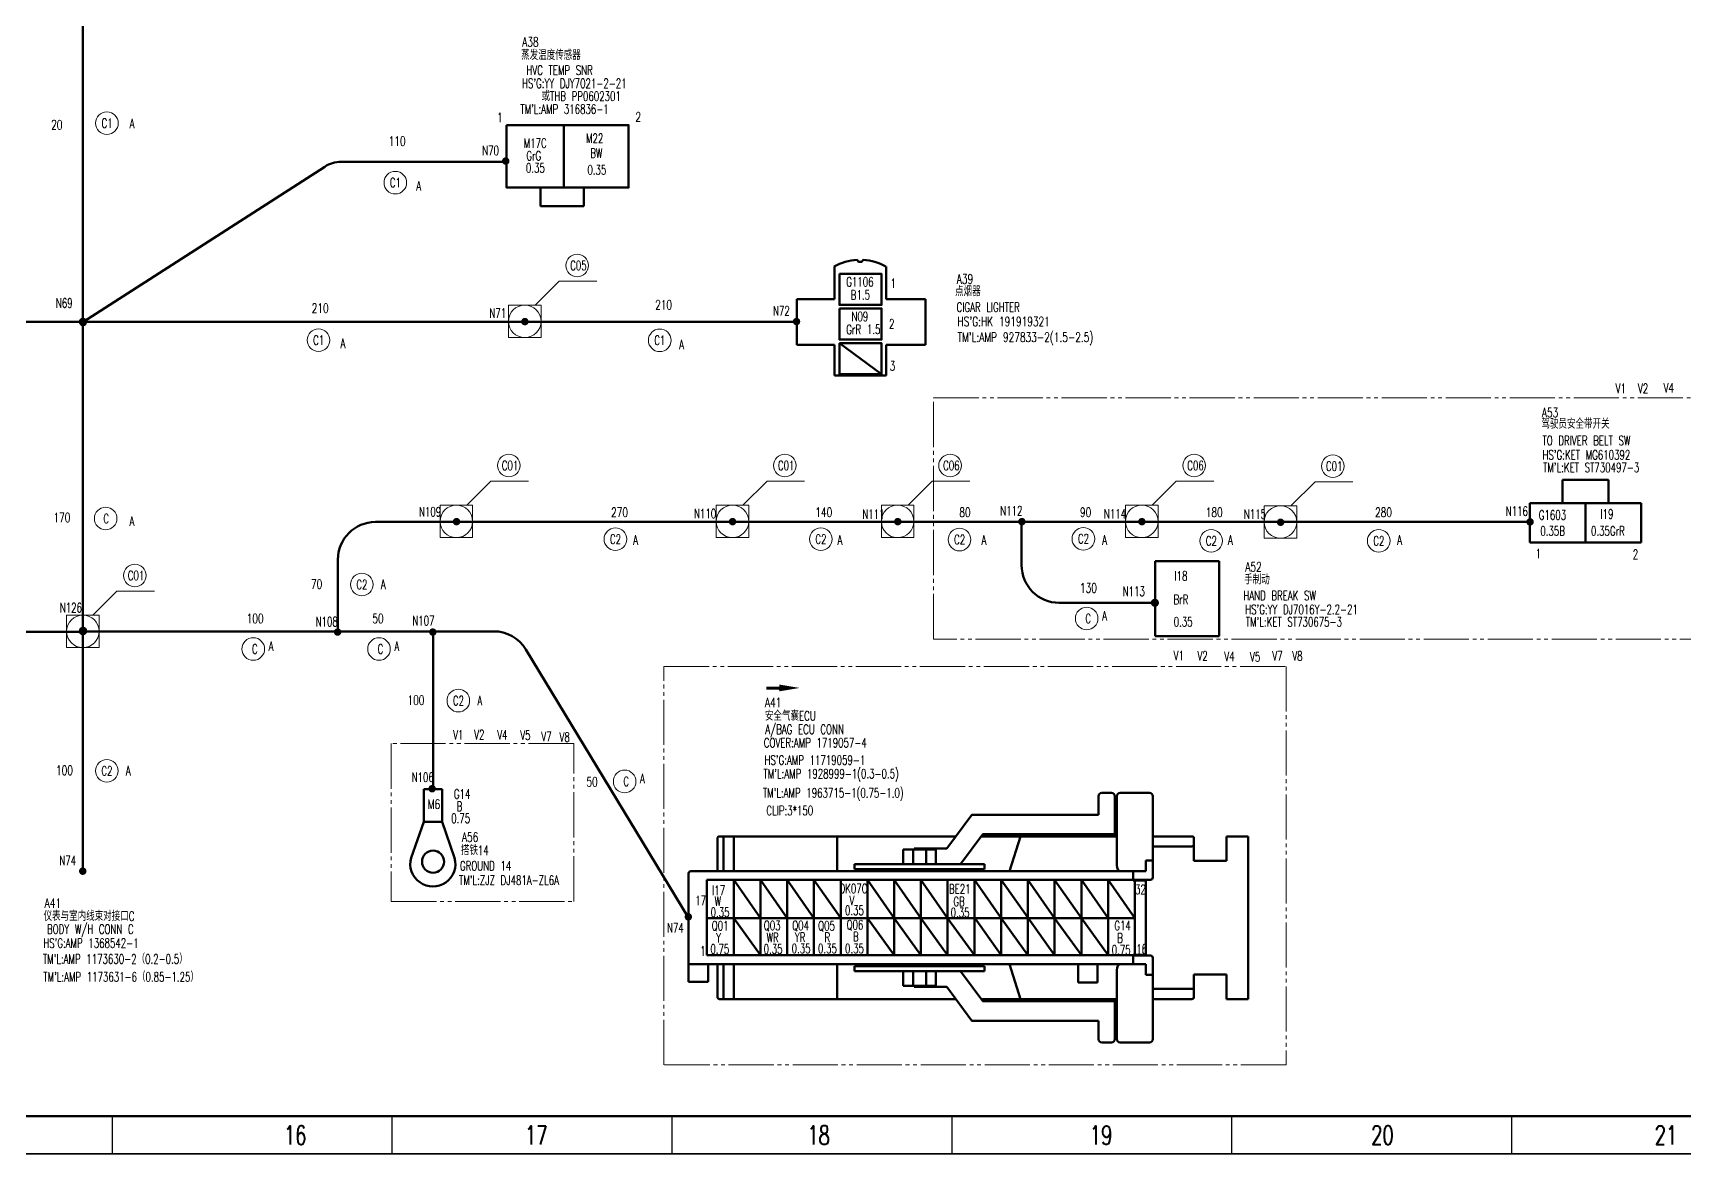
# Model space of a CAD drawing. Header units: millimetres. Extents: x 2201 to 4580, y 154 to 995.
# Drawn here: x 3294.8 to 3733.2, y 153.9 to 451.6 of the extents above; entities that cross this region are included whole.
import ezdxf
from ezdxf.enums import TextEntityAlignment as Align

# ---------------------------------------------------------------- set-up
doc = ezdxf.new("R2010")
doc.units = ezdxf.units.MM
doc.linetypes.add('PHANTOM', pattern=[17, 12, -1, 1, -1, 1, -1])
for name, color, linetype, lineweight in [('0Filament', 7, 'Continuous', 20), ('4CONTOUR', 4, 'Continuous', 50), ('5PHANTOM', 6, 'PHANTOM', 20)]:
    doc.layers.add(name, color=color, linetype=linetype, lineweight=lineweight)
doc.layers.add('2FRAM', color=2, linetype='Continuous')
doc.styles.add('HZ', font='TXT', dxfattribs={"width": 0.7, "height": 4, "bigfont": 'HZTXT'})

msp = doc.modelspace()

# ---------------------------------------------------------------- hatches: boundary and pattern name
at = {"layer": '0Filament'}
h = msp.add_hatch(color=256, dxfattribs=at)
edge = h.paths.add_edge_path()
edge.add_arc((3420.31, 417.56), 1, 0, 360)
h = msp.add_hatch(color=256, dxfattribs=at)
edge = h.paths.add_edge_path()
edge.add_arc((3308.07, 374.86), 1, 0, 360)
h = msp.add_hatch(color=256, dxfattribs=at)
edge = h.paths.add_edge_path()
edge.add_arc((3425.4, 374.93), 1, 0, 360)
h = msp.add_hatch(color=256, dxfattribs=at)
edge = h.paths.add_edge_path()
edge.add_arc((3497.53, 374.95), 1, 0, 360)
h = msp.add_hatch(color=256, dxfattribs=at)
edge = h.paths.add_edge_path()
edge.add_arc((3407.25, 321.8), 1, 0, 360)
h = msp.add_hatch(color=256, dxfattribs=at)
edge = h.paths.add_edge_path()
edge.add_arc((3480.55, 321.8), 1, 0, 360)
h = msp.add_hatch(color=256, dxfattribs=at)
edge = h.paths.add_edge_path()
edge.add_arc((3524.41, 321.8), 1, 0, 360)
h = msp.add_hatch(color=256, dxfattribs=at)
edge = h.paths.add_edge_path()
edge.add_arc((3557.38, 321.8), 1, 0, 360)
h = msp.add_hatch(color=256, dxfattribs=at)
edge = h.paths.add_edge_path()
edge.add_arc((3589.24, 321.8), 1, 0, 360)
h = msp.add_hatch(color=256, dxfattribs=at)
edge = h.paths.add_edge_path()
edge.add_arc((3626.07, 321.64), 1, 0, 360)
h = msp.add_hatch(color=256, dxfattribs=at)
edge = h.paths.add_edge_path()
edge.add_arc((3692.31, 321.73), 1, 0, 360)
h = msp.add_hatch(color=256, dxfattribs=at)
edge = h.paths.add_edge_path()
edge.add_arc((3592.69, 300.26), 1.09, 90, 450)
h = msp.add_hatch(color=256, dxfattribs=at)
edge = h.paths.add_edge_path()
edge.add_arc((3308.03, 292.77), 1, 0, 360)
h = msp.add_hatch(color=256, dxfattribs=at)
edge = h.paths.add_edge_path()
edge.add_arc((3375.68, 292.48), 1, 0, 360)
h = msp.add_hatch(color=256, dxfattribs=at)
edge = h.paths.add_edge_path()
edge.add_arc((3400.95, 292.48), 1, 0, 360)
msp.add_hatch(color=256, dxfattribs=at).paths.add_polyline_path([(3492.95, 277.98), (3489.55, 277.98), (3489.55, 277.21), (3492.95, 277.21)])
h = msp.add_hatch(color=256, dxfattribs=at)
edge = h.paths.add_edge_path()
edge.add_arc((3400.77, 250.88), 1, 0, 360)
h = msp.add_hatch(color=256, dxfattribs=at)
edge = h.paths.add_edge_path()
edge.add_arc((3308, 228.97), 1, 0, 360)
h = msp.add_hatch(color=256, dxfattribs=at)
edge = h.paths.add_edge_path()
edge.add_arc((3468.8, 216.85), 1, 0, 360)

# ---------------------------------------------------------------- linework, layer by layer
for p, q in [((3315.79, 163.87), (3315.79, 153.87)), ((3390.11, 163.87), (3390.11, 153.87)), ((3464.42, 163.87), (3464.42, 153.87)), ((3538.73, 163.87), (3538.73, 153.87)), ((3613.04, 163.87), (3613.04, 153.87)), ((3687.36, 163.87), (3687.36, 153.87)), ((3390.11, 153.87), (2201.11, 153.87)), ((2201.11, 153.87), (4579.11, 153.87)), ((4579.11, 153.87), (3390.11, 153.87))]:
    msp.add_line(p, q)
for p, q in [((3428.15, 379.32), (3434.54, 385.7)), ((3434.54, 385.7), (3444.54, 385.7)), ((3421.04, 370.68), (3421.04, 379.32)), ((3421.04, 379.32), (3429.68, 379.32)), ((3429.68, 379.32), (3429.68, 370.68)), ((3429.68, 370.68), (3421.04, 370.68)), ((3410, 326.19), (3416.39, 332.58)), ((3416.39, 332.58), (3426.39, 332.58)), ((3483.31, 326.19), (3489.69, 332.58)), ((3489.69, 332.58), (3499.69, 332.58)), ((3527.17, 326.19), (3533.55, 332.58)), ((3533.55, 332.58), (3543.55, 332.58)), ((3592, 326.19), (3598.38, 332.58)), ((3598.38, 332.58), (3608.38, 332.58)), ((3628.83, 326.03), (3635.21, 332.41)), ((3635.21, 332.41), (3645.21, 332.41)), ((3402.89, 317.55), (3402.89, 326.19)), ((3402.89, 326.19), (3411.53, 326.19)), ((3411.53, 326.19), (3411.53, 317.55)), ((3476.19, 317.55), (3476.19, 326.19)), ((3476.19, 326.19), (3484.83, 326.19)), ((3484.83, 326.19), (3484.83, 317.55)), ((3520.05, 317.55), (3520.05, 326.19)), ((3520.05, 326.19), (3528.69, 326.19)), ((3528.69, 326.19), (3528.69, 317.55)), ((3584.88, 317.55), (3584.88, 326.19)), ((3584.88, 326.19), (3593.52, 326.19)), ((3593.52, 326.19), (3593.52, 317.55)), ((3621.71, 317.39), (3621.71, 326.03)), ((3621.71, 326.03), (3630.35, 326.03)), ((3630.35, 326.03), (3630.35, 317.39)), ((3411.53, 317.55), (3402.89, 317.55)), ((3484.83, 317.55), (3476.19, 317.55)), ((3528.69, 317.55), (3520.05, 317.55)), ((3593.52, 317.55), (3584.88, 317.55)), ((3630.35, 317.39), (3621.71, 317.39)), ((3310.68, 296.99), (3317.07, 303.37)), ((3317.07, 303.37), (3327.07, 303.37)), ((3303.7, 288.35), (3303.7, 296.99)), ((3303.7, 296.99), (3312.34, 296.99)), ((3312.34, 296.99), (3312.34, 288.35)), ((3312.34, 288.35), (3303.7, 288.35)), ((3492.95, 277.89), (3492.95, 277.89)), ((3492.95, 277.89), (3492.95, 277.15)), ((3492.95, 277.15), (3492.95, 277.89)), ((3492.95, 277.15), (3492.95, 277.15))]:
    msp.add_line(p, q, dxfattribs=at)
for centre, radius in [((3314.42, 427.62), 3), ((3390.99, 411.83), 3), ((3439.28, 389.82), 3), ((3425.36, 375), 4.32), ((3308.07, 374.86), 1), ((3308.07, 374.86), 1), ((3370.61, 369.98), 3), ((3461.2, 369.96), 3), ((3421.13, 336.7), 3), ((3494.44, 336.7), 3), ((3538.3, 336.7), 3), ((3603.13, 336.7), 3), ((3639.96, 336.53), 3), ((3314.08, 322.62), 3), ((3407.21, 321.87), 4.32), ((3480.51, 321.87), 4.32), ((3524.37, 321.87), 4.32), ((3589.2, 321.87), 4.32), ((3626.03, 321.71), 4.32), ((3449.43, 317.14), 3), ((3503.97, 317.14), 3), ((3540.81, 317.03), 3), ((3573.7, 317.26), 3), ((3607.65, 316.69), 3), ((3652.12, 316.69), 3), ((3321.81, 307.49), 3), ((3382.08, 305.11), 3), ((3574.57, 296.07), 3), ((3308.02, 292.67), 4.32), ((3308.03, 292.77), 1), ((3308.03, 292.77), 1), ((3353.28, 287.98), 3), ((3386.66, 287.98), 3), ((3407.73, 274.27), 3), ((3314.38, 255.63), 3), ((3451.89, 252.82), 3)]:
    msp.add_circle(centre, radius, dxfattribs=at)
msp.add_solid([(3492.95, 278.54), (3498.35, 277.64), (3492.95, 276.74)], dxfattribs=at)
at = {"layer": '2FRAM', "color": 2, "linetype": 'ByBlock', "lineweight": 50}
msp.add_line((4569.11, 163.87), (2226.11, 163.87), dxfattribs=at)
at = {"layer": '4CONTOUR'}
for p, q in [((3308.02, 720.65), (3308.02, 228.82)), ((3435.74, 426.98), (3435.74, 410.48)), ((3376.57, 417.34), (3420.54, 417.34)), ((3372.25, 416.07), (3308.02, 374.8)), ((3429.52, 410.52), (3429.52, 405.62)), ((3441.03, 405.62), (3441.03, 410.52)), ((3429.52, 405.62), (3441.03, 405.62)), ((3513.59, 391.34), (3513.97, 390.79)), ((3513.97, 390.79), (3514.86, 390.79)), ((3514.86, 390.79), (3515.25, 391.34)), ((3507.6, 380.93), (3507.6, 389.53)), ((3521.3, 389.53), (3521.3, 380.93)), ((3497.6, 368.74), (3497.6, 380.93)), ((3497.6, 380.93), (3507.6, 380.93)), ((3521.3, 380.93), (3531.74, 380.93)), ((3531.74, 380.93), (3531.74, 368.74)), ((3308.07, 374.83), (3241.03, 374.83)), ((3307.98, 374.83), (3497.6, 374.83)), ((3507.6, 368.74), (3497.6, 368.74)), ((3507.6, 360.61), (3507.6, 368.74)), ((3508.93, 369.18), (3520.1, 360.93)), ((3521.3, 368.74), (3521.3, 360.61)), ((3531.74, 368.74), (3521.3, 368.74)), ((3521.3, 360.61), (3507.6, 360.61)), ((3700.93, 332.91), (3713.16, 332.91)), ((3700.93, 326.71), (3700.93, 332.91)), ((3713.16, 332.91), (3713.16, 326.71)), ((3692.27, 326.71), (3721.82, 326.71)), ((3692.27, 316.3), (3692.27, 326.71)), ((3712.27, 326.71), (3700.04, 326.71)), ((3700.93, 326.71), (3713.16, 326.71)), ((3707.05, 326.71), (3707.05, 316.3)), ((3721.82, 326.71), (3721.82, 316.3)), ((3385.73, 321.71), (3692.39, 321.71)), ((3557.29, 321.71), (3557.29, 310.26)), ((3721.82, 316.3), (3692.27, 316.3)), ((3375.73, 292.67), (3375.73, 311.71)), ((3592.78, 311.34), (3609.77, 311.34)), ((3592.78, 291.4), (3592.78, 311.34)), ((3609.77, 311.34), (3609.77, 291.4)), ((3567.29, 300.26), (3592.77, 300.26)), ((3308.2, 292.54), (3274.63, 292.54)), ((3308.02, 292.67), (3417.1, 292.67)), ((3401, 292.67), (3401, 250.39)), ((3609.77, 291.4), (3592.78, 291.4)), ((3425.65, 287.86), (3468.86, 216.62)), ((3403.4, 250.75), (3398.59, 250.75)), ((3398.59, 250.75), (3398.59, 242.12)), ((3398.59, 250.75), (3403.4, 250.75)), ((3403.4, 250.75), (3403.4, 242.12)), ((3577.72, 243.98), (3577.72, 248.88)), ((3578.58, 249.74), (3581.18, 249.74)), ((3582.04, 248.88), (3582.04, 243.98)), ((3582.62, 244.63), (3582.62, 248.88)), ((3583.48, 249.74), (3591.26, 249.74)), ((3592.12, 245.17), (3592.12, 248.88)), ((3395.19, 232.55), (3398.59, 242.12)), ((3403.4, 242.12), (3398.59, 242.12)), ((3403.4, 242.12), (3406.74, 232.52)), ((3537.4, 235), (3544.08, 243.98)), ((3544.08, 243.98), (3577.72, 243.98)), ((3582.04, 238.8), (3582.04, 243.98)), ((3582.62, 243.98), (3582.62, 244.63)), ((3582.62, 243.98), (3582.62, 230.59)), ((3592.12, 243.98), (3592.12, 245.17)), ((3592.12, 243.98), (3592.12, 231.83)), ((3476.52, 228.95), (3476.52, 237.65)), ((3477.09, 238.22), (3478.1, 238.22)), ((3478.1, 238.22), (3480.9, 238.22)), ((3478.1, 228.95), (3478.1, 238.22)), ((3480.9, 238.22), (3508.3, 238.22)), ((3480.9, 238.22), (3480.9, 228.95)), ((3508.3, 238.22), (3537.4, 238.22)), ((3508.3, 238.22), (3508.3, 228.95)), ((3537.4, 238.22), (3539.8, 238.22)), ((3547.04, 238.8), (3541.11, 230.82)), ((3557.03, 238.22), (3546.62, 238.22)), ((3581.18, 238.8), (3547.04, 238.8)), ((3554.1, 228.95), (3557.03, 238.22)), ((3582.62, 238.22), (3557.03, 238.22)), ((3581.18, 238.8), (3582.04, 238.8)), ((3582.04, 238.8), (3582.04, 238.22)), ((3592.12, 238.22), (3602.49, 238.22)), ((3603.06, 237.65), (3603.06, 236.06)), ((3611.7, 238.22), (3617.46, 238.22)), ((3611.7, 231.74), (3611.7, 238.22)), ((3617.46, 235.49), (3617.46, 238.22)), ((3528.47, 234.71), (3525.88, 234.71)), ((3525.88, 230.82), (3525.88, 234.71)), ((3528.47, 230.82), (3528.47, 234.71)), ((3528.47, 234.71), (3531.93, 234.71)), ((3528.76, 235), (3537.4, 235)), ((3528.76, 235), (3528.76, 234.71)), ((3534.52, 234.71), (3531.93, 234.71)), ((3531.93, 230.82), (3531.93, 234.71)), ((3534.52, 230.82), (3534.52, 234.71)), ((3592.12, 235.49), (3601.87, 235.49)), ((3601.87, 235.49), (3602.48, 235.57)), ((3602.48, 235.57), (3602.83, 235.72)), ((3602.83, 235.72), (3603.01, 235.89)), ((3603.01, 235.89), (3603.06, 236.06)), ((3603.06, 235.49), (3603.06, 236.06)), ((3603.06, 235.49), (3603.06, 231.74)), ((3617.46, 235.49), (3617.46, 216.62)), ((3468.86, 228.37), (3468.86, 216.62)), ((3469.43, 228.95), (3474.04, 228.95)), ((3474.04, 228.95), (3572.31, 228.95)), ((3512.92, 230.82), (3530.2, 230.82)), ((3512.92, 229.52), (3512.92, 230.82)), ((3512.92, 229.52), (3530.2, 229.52)), ((3528.47, 230.82), (3525.88, 230.82)), ((3528.47, 230.82), (3531.93, 230.82)), ((3530.2, 230.82), (3547.48, 230.82)), ((3530.2, 229.52), (3547.48, 229.52)), ((3534.52, 230.82), (3531.93, 230.82)), ((3537.83, 229.52), (3537.4, 228.95)), ((3547.48, 229.52), (3547.48, 230.82)), ((3577.49, 228.95), (3572.31, 228.95)), ((3577.49, 228.95), (3586.94, 228.95)), ((3582.62, 230.59), (3582.69, 229.91)), ((3582.69, 229.91), (3582.87, 229.43)), ((3582.87, 229.43), (3583.07, 229.15)), ((3583.07, 229.15), (3583.29, 228.99)), ((3583.29, 228.99), (3583.48, 228.95)), ((3590.25, 228.95), (3586.94, 228.95)), ((3586.94, 226.53), (3586.94, 228.95)), ((3592.12, 231.83), (3590.25, 231.83)), ((3590.25, 231.83), (3590.25, 228.95)), ((3592.12, 231.83), (3592.12, 227.28)), ((3603.06, 231.74), (3611.7, 231.74)), ((3473.75, 226.72), (3473.75, 206.7)), ((3587.37, 226.72), (3473.75, 226.72)), ((3480.85, 226.72), (3480.85, 206.7)), ((3480.85, 226.72), (3487.95, 216.53)), ((3487.95, 226.72), (3487.95, 206.7)), ((3487.95, 226.72), (3495.05, 216.53)), ((3495.05, 206.7), (3495.05, 226.72)), ((3495.05, 226.72), (3502.16, 216.53)), ((3502.16, 226.72), (3502.16, 206.7)), ((3502.16, 226.72), (3509.26, 216.53)), ((3509.26, 206.7), (3509.26, 226.72)), ((3516.36, 226.72), (3516.36, 206.7)), ((3516.36, 226.72), (3523.46, 216.53)), ((3523.46, 206.7), (3523.46, 226.72)), ((3523.46, 226.72), (3530.56, 216.53)), ((3530.56, 226.72), (3530.56, 206.7)), ((3530.56, 226.72), (3537.66, 216.53)), ((3537.66, 206.7), (3537.66, 226.72)), ((3544.76, 226.72), (3544.76, 206.7)), ((3544.76, 226.72), (3551.86, 216.53)), ((3551.86, 206.7), (3551.86, 226.72)), ((3551.86, 226.72), (3558.96, 216.71)), ((3558.96, 226.72), (3558.96, 206.7)), ((3558.96, 226.72), (3566.06, 216.53)), ((3566.06, 206.7), (3566.06, 226.72)), ((3566.06, 226.72), (3573.17, 216.53)), ((3573.17, 226.72), (3573.17, 206.7)), ((3573.17, 226.72), (3580.27, 216.53)), ((3580.27, 206.7), (3580.27, 226.72)), ((3580.27, 226.72), (3587.37, 216.53)), ((3591.54, 226.7), (3586.94, 226.7)), ((3586.94, 226.53), (3590.25, 226.53)), ((3587.37, 226.72), (3587.37, 206.7)), ((3590.25, 216.62), (3590.25, 226.53)), ((3468.86, 204.3), (3468.86, 216.62)), ((3473.75, 216.53), (3587.37, 216.53)), ((3480.85, 216.53), (3487.95, 206.7)), ((3516.36, 216.53), (3523.46, 206.7)), ((3523.46, 216.53), (3530.56, 206.7)), ((3530.56, 216.53), (3537.66, 206.7)), ((3537.66, 216.53), (3544.76, 206.7)), ((3544.76, 216.71), (3551.86, 206.7)), ((3551.86, 216.53), (3558.96, 206.7)), ((3558.96, 216.71), (3566.06, 206.7)), ((3566.06, 216.53), (3573.17, 206.7)), ((3573.17, 216.53), (3580.27, 206.7)), ((3590.25, 206.72), (3590.25, 216.62)), ((3617.46, 197.76), (3617.46, 216.62)), ((3587.37, 206.7), (3473.75, 206.7)), ((3586.94, 206.72), (3586.94, 204.3)), ((3586.94, 206.72), (3590.25, 206.72)), ((3591.54, 206.54), (3586.94, 206.54)), ((3468.86, 199.57), (3468.86, 204.3)), ((3474.04, 204.3), (3468.86, 204.3)), ((3474.04, 204.3), (3572.31, 204.3)), ((3474.04, 199.57), (3474.04, 204.3)), ((3476.52, 204.3), (3476.52, 195.6)), ((3478.1, 204.3), (3478.1, 195.02)), ((3480.9, 195.02), (3480.9, 204.3)), ((3508.3, 195.02), (3508.3, 204.3)), ((3512.92, 203.72), (3530.2, 203.72)), ((3512.92, 203.72), (3512.92, 202.42)), ((3512.92, 202.42), (3530.2, 202.42)), ((3525.88, 204.3), (3525.88, 203.72)), ((3525.88, 202.42), (3525.88, 198.54)), ((3528.47, 203.72), (3528.47, 204.3)), ((3528.47, 198.54), (3528.47, 202.42)), ((3530.2, 203.72), (3547.48, 203.72)), ((3530.2, 202.42), (3547.48, 202.42)), ((3531.93, 204.3), (3531.93, 203.72)), ((3531.93, 202.42), (3531.93, 198.54)), ((3534.52, 204.3), (3534.52, 203.72)), ((3534.52, 202.42), (3534.52, 198.54)), ((3537.83, 203.72), (3537.4, 204.3)), ((3547.04, 194.45), (3541.11, 202.42)), ((3547.48, 203.72), (3547.48, 202.42)), ((3554.1, 204.3), (3557.03, 195.02)), ((3572.31, 204.3), (3577.49, 204.3)), ((3572.31, 204.1), (3572.31, 199.38)), ((3577.49, 204.3), (3586.94, 204.3)), ((3577.49, 204.1), (3577.49, 199.38)), ((3582.62, 202.66), (3582.69, 203.33)), ((3582.62, 202.66), (3582.62, 189.26)), ((3582.69, 203.33), (3582.87, 203.81)), ((3582.87, 203.81), (3583.07, 204.1)), ((3583.07, 204.1), (3583.29, 204.26)), ((3583.29, 204.26), (3583.48, 204.3)), ((3590.25, 204.3), (3586.94, 204.3)), ((3590.25, 201.42), (3590.25, 204.3)), ((3592.12, 201.42), (3592.12, 205.97)), ((3474.04, 199.57), (3468.86, 199.57)), ((3525.88, 198.54), (3528.47, 198.54)), ((3528.47, 198.54), (3531.93, 198.54)), ((3528.76, 198.54), (3528.76, 198.25)), ((3528.76, 198.25), (3537.4, 198.25)), ((3531.93, 198.54), (3534.52, 198.54)), ((3537.4, 198.25), (3544.08, 189.26)), ((3577.49, 199.38), (3572.31, 199.38)), ((3592.12, 201.42), (3590.25, 201.42)), ((3592.12, 201.42), (3592.12, 189.26)), ((3603.06, 197.76), (3592.12, 197.76)), ((3603.06, 201.5), (3603.06, 197.76)), ((3603.06, 201.5), (3611.7, 201.5)), ((3603.06, 197.76), (3603.06, 195.6)), ((3611.7, 195.02), (3611.7, 201.5)), ((3617.46, 195.02), (3617.46, 197.76)), ((3477.09, 195.02), (3478.1, 195.02)), ((3478.1, 195.02), (3480.9, 195.02)), ((3480.9, 195.02), (3508.3, 195.02)), ((3508.3, 195.02), (3537.4, 195.02)), ((3537.4, 195.02), (3539.8, 195.02)), ((3557.03, 195.02), (3546.62, 195.02)), ((3581.18, 194.45), (3547.04, 194.45)), ((3582.62, 195.02), (3557.03, 195.02)), ((3581.18, 194.45), (3582.04, 194.45)), ((3582.04, 194.45), (3582.04, 195.02)), ((3582.04, 189.26), (3582.04, 194.45)), ((3592.12, 195.02), (3602.49, 195.02)), ((3611.7, 195.02), (3617.46, 195.02)), ((3544.08, 189.26), (3577.72, 189.26)), ((3577.72, 184.37), (3577.72, 189.26)), ((3582.04, 189.26), (3582.04, 184.37)), ((3582.62, 184.37), (3582.62, 189.26)), ((3592.12, 184.37), (3592.12, 189.26)), ((3578.58, 183.5), (3581.18, 183.5)), ((3583.48, 183.5), (3591.26, 183.5))]:
    msp.add_line(p, q, dxfattribs=at)
for points in [[(3420.54, 427.11), (3452.93, 427.11), (3452.93, 410.52), (3420.54, 410.52)], [(3508.93, 387.61), (3520.1, 387.61), (3520.1, 379.36), (3508.93, 379.36)], [(3508.93, 378.41), (3520.1, 378.41), (3520.1, 370.15), (3508.93, 370.15)], [(3508.93, 369.18), (3520.1, 369.18), (3520.1, 360.93), (3508.93, 360.93)]]:
    msp.add_lwpolyline(points, close=True, dxfattribs=at)
msp.add_circle((3401.02, 231.5), 2.93, dxfattribs=at)
for centre, radius, start, end in [((3376.57, 409.34), 8, 90, 122.7239), ((3514.38, 377.28), 14.09, 93.1987, 119.1015), ((3514.38, 377.28), 14.09, 60.8985, 86.4388), ((3385.73, 311.71), 10, 90, 180), ((3567.29, 310.26), 10, 180, 270), ((3417.1, 282.67), 10, 31.2367, 90), ((3578.58, 248.88), 0.864, 91.8098, 178.1908), ((3581.18, 248.88), 0.864, 359.9999, 90), ((3583.48, 248.88), 0.864, 90, 180.0001), ((3591.26, 248.88), 0.864, 359.9999, 90), ((3477.09, 237.65), 0.576, 90, 180), ((3602.49, 237.65), 0.576, 0, 90), ((3400.96, 230.91), 6, 164.1544, 15.5029), ((3469.43, 228.37), 0.576, 90, 180), ((3591.54, 227.28), 0.576, 270, 0), ((3591.54, 205.97), 0.576, 0, 90), ((3477.09, 195.6), 0.576, 180, 270), ((3602.49, 195.6), 0.576, 270, 0), ((3578.58, 184.37), 0.864, 181.8092, 268.1902), ((3581.18, 184.37), 0.864, 270, 0), ((3583.48, 184.37), 0.864, 179.9999, 270), ((3591.26, 184.37), 0.864, 270, 0.0001)]:
    msp.add_arc(centre, radius, start, end, dxfattribs=at)
at = {"layer": '5PHANTOM'}
for points in [[(3533.92, 354.69), (3744.07, 354.69), (3744.07, 290.59), (3533.92, 290.59)], [(3462.3, 283.37), (3627.51, 283.37), (3627.51, 177.52), (3462.3, 177.52)], [(3389.9, 220.92), (3438.36, 220.92), (3438.36, 262.87), (3389.9, 262.87)]]:
    msp.add_lwpolyline(points, close=True, dxfattribs=at)

# ---------------------------------------------------------------- texts
at = {"lineweight": -2, "style": 'HZ', "width": 0.7}
for s, p in [('16', (3361.39, 156.37)), ('17', (3425.39, 156.37)), ('18', (3500.39, 156.37)), ('19', (3575.39, 156.37)), ('20', (3650.1, 156.37)), ('21', (3725.39, 156.37))]:
    msp.add_text(s, height=5, dxfattribs=at).set_placement(p)
at = {"layer": '0Filament', "style": 'HZ', "width": 0.67}
for s, p in [('蒸发温度传感器', (3424.41, 444.45)), ("HS'G:YY DJY7021-2-21", (3424.64, 436.95)), ("TM'L:AMP 316836-1", (3424.2, 430.12)), ('C1', (3312.99, 426.38)), ('A', (3320.45, 426.28)), ('N70', (3414.07, 419.14)), ('C1', (3389.55, 410.59)), ('A', (3396.59, 409.72)), ('C05', (3437.43, 388.59)), ('点烟器', (3539.63, 381.7)), ('N69', (3300.85, 378.61)), ('N71', (3415.98, 375.93)), ('N72', (3491.28, 376.53)), ('C1', (3369.17, 368.74)), ('A', (3376.42, 367.91)), ('C1', (3459.76, 368.72)), ('A', (3466.37, 367.61)), ('V1', (3715.05, 355.95)), ('V2', (3720.96, 355.95)), ('V4', (3727.78, 356.07)), ('驾驶员安全带开关', (3695.34, 346.51)), ('TO DRIVER BELT SW', (3695.6, 342.08)), ('C01', (3419.28, 335.46)), ('C01', (3492.59, 335.46)), ('C06', (3536.45, 335.46)), ('C06', (3601.28, 335.46)), ('C01', (3638.11, 335.3)), ("HS'G:KET MG610392", (3695.61, 338.28)), ("TM'L:KET ST730497-3", (3695.77, 334.95)), ('N109', (3397.28, 323.19)), ('N110', (3470.32, 322.69)), ('N111', (3514.99, 322.56)), ('N112', (3551.62, 323.44)), ('N114', (3579.15, 322.63)), ('N115', (3616.31, 322.57)), ('N116', (3685.86, 323.33)), ('C', (3313.47, 321.37)), ('A', (3320.4, 320.65)), ('C2', (3447.99, 315.89)), ('A', (3454.16, 315.67)), ('C2', (3502.53, 315.9)), ('A', (3508.39, 315.67)), ('C2', (3539.37, 315.79)), ('A', (3546.63, 315.67)), ('C2', (3572.26, 316.02)), ('A', (3578.67, 315.67)), ('C2', (3606.21, 315.45)), ('A', (3612.08, 315.67)), ('C2', (3650.68, 315.45)), ('A', (3657.03, 315.67)), ('1', (3693.79, 312.11)), ('2', (3719.59, 311.88)), ('C01', (3319.96, 306.26)), ('手制动', (3616.4, 305.15)), ('C2', (3380.64, 303.86)), ('A', (3387.14, 303.9)), ('N113', (3584.14, 302.05)), ('N126', (3301.91, 297.71)), ("HS'G:YY DJ7016Y-2.2-21", (3616.67, 297.24)), ('N108', (3369.83, 294)), ('N107', (3395.51, 294.26)), ('C', (3574.22, 294.83)), ('A', (3578.67, 295.57)), ("TM'L:KET ST730675-3", (3616.83, 293.92)), ('A', (3357.37, 287.48)), ('A', (3390.75, 287.48)), ('C', (3352.93, 286.73)), ('C', (3386.3, 286.73)), ('V1', (3597.67, 285.01)), ('V2', (3603.99, 284.92)), ('V4', (3611.12, 284.77)), ('V5', (3617.95, 284.66)), ('V7', (3623.87, 284.91)), ('V8', (3629.16, 284.89)), ('C2', (3406.29, 273.02)), ('A', (3412.79, 273.06)), ('V1', (3406.35, 263.92)), ('V2', (3411.93, 263.98)), ('V4', (3418.06, 263.93)), ('V5', (3424.17, 263.83)), ('V7', (3429.78, 263.47)), ('V8', (3434.6, 263.35)), ('C2', (3312.94, 254.38)), ('A', (3319.44, 254.42)), ('N106', (3395.33, 252.66)), ('A', (3455.98, 252.32)), ('C', (3451.54, 251.57)), ('N74', (3301.76, 230.56)), ('搭铁14', (3408.43, 233.26)), ("TM'L:ZJZ DJ481A-ZL6A", (3407.9, 225.31)), ('仪表与室内线束对接口C', (3297.6, 215.78)), ('N74', (3463.12, 212.68)), ("HS'G:AMP 1368542-1", (3297.51, 208.63)), ("TM'L:AMP 1173630-2（0.2-0.5）", (3297.4, 204.41)), ("TM'L:AMP 1173631-6（0.85-1.25）", (3297.51, 199.65))]:
    msp.add_text(s, height=2.5, dxfattribs=at).set_placement(p)
at = {"layer": '0Filament', "lineweight": -2, "style": 'HZ', "width": 0.7}
for s, p in [('A38', (3424.68, 447.96)), ('1', (3417.99, 427.89)), ('2', (3454.76, 428.05)), ('20', (3299.61, 425.95)), ('110', (3389.21, 421.59)), ('A39', (3540.08, 385)), ('210', (3368.79, 377.26)), ('210', (3459.99, 378.12)), ("HS'G:HK 191919321", (3540.28, 373.7)), ("TM'L:AMP 927833-2(1.5-2.5)", (3540.28, 369.54)), ('A53', (3695.44, 349.52)), ('270', (3448.29, 323.04)), ('140', (3502.51, 323.04)), ('80', (3540.75, 323.04)), ('90', (3572.79, 323.04)), ('180', (3606.21, 323.04)), ('280', (3651.15, 323.04)), ('170', (3300.21, 321.67)), ('A52', (3616.71, 308.54)), ('70', (3368.58, 303.98)), ('130', (3572.79, 302.94)), ('100', (3351.5, 294.84)), ('50', (3384.87, 294.84)), ('100', (3394.23, 273.14)), ('A41', (3489.14, 272.54)), ('100', (3300.88, 254.5)), ('50', (3441.75, 251.47)), ('M6', (3399.61, 245.5)), ('A56', (3408.67, 236.78)), ('A41', (3297.89, 219.25))]:
    msp.add_text(s, height=2.5, dxfattribs=at).set_placement(p)
at = {"layer": '0Filament', "style": 'HZ', "width": 0.67}
for s, p in [('HVC TEMP SNR', (3434.61, 441.7)), ('BODY W/H CONN C', (3310.01, 213.4))]:
    msp.add_text(s, height=2.5, dxfattribs=at).set_placement(p, align=Align.MIDDLE)
for s, p in [('或THB PP0602301', (3429.82, 436.05)), ('1', (3522.49, 386.36)), ('CIGAR LIGHTER', (3540.03, 380)), ('2', (3522.09, 375.58)), ('3', (3522.3, 364.4)), ('HAND BREAK SW', (3616.17, 303.42)), ('安全气囊ECU', (3489.14, 271.46)), ('A/BAG ECU CONN ', (3489.25, 267.9)), ('COVER:AMP 1719057-4', (3488.85, 264.34)), ("HS'G:AMP 11719059-1", (3489.03, 259.74)), ("TM'L:AMP 1928999-1(0.3-0.5)", (3488.75, 256.11)), ("TM'L:AMP 1963715-1(0.75-1.0)", (3488.59, 251.03)), ('CLIP:3*150', (3489.53, 246.32)), ('GROUND 14', (3408.15, 231.64)), ('32', (3587.41, 225.38)), ('17', (3470.65, 222.42)), ('1', (3471.94, 209.02)), ('16', (3587.73, 209.55))]:
    msp.add_text(s, height=2.5, dxfattribs=at).set_placement(p, align=Align.TOP_LEFT)
at = {"layer": '0Filament', "color": 3, "style": 'HZ', "width": 0.67}
for s, p in [('M17C', (3425.09, 421.08)), ('M22 ', (3441.64, 422.37)), ('BW', (3442.76, 418.42)), ('0.35', (3425.67, 414.49)), ('GrG', (3425.78, 417.73)), ('0.35', (3442, 413.97)), ('G1603', (3694.63, 322.32)), ('I19', (3711, 322.59)), ('0.35B', (3695.04, 318.08)), ('0.35GrR', (3708.49, 318.08)), ('I18', (3597.89, 306.14)), ('BrR', (3597.63, 299.89)), ('0.35', (3597.68, 293.97)), ('G14', (3406.54, 248.23)), ('B', (3407.28, 244.95)), ('0.75', (3405.84, 241.77)), ('I17', (3475.13, 222.65)), ('OK07C', (3508.88, 223.1)), ('BE21', (3538.01, 223.01)), ('0.35', (3474.72, 216.81)), ('W', (3475.78, 219.73)), ('0.35', (3510.38, 217.32)), ('V', (3511.6, 219.91)), ('0.35', (3538.46, 216.73)), ('GB', (3539.17, 219.68)), ('Q01', (3475.02, 213.24)), ('Q03', (3488.85, 213.28)), ('Q04', (3496.39, 213.28)), ('Q05', (3503.27, 213.23)), ('Q06', (3510.83, 213.49)), ('G14', (3581.93, 213.27)), ('Y', (3476.2, 210.05)), ('WR', (3489.55, 210.12)), ('YR', (3497.09, 210.17)), ('R', (3504.95, 210.15)), ('B', (3512.51, 210.37)), ('B', (3582.67, 209.99)), ('0.75', (3474.66, 207.06)), ('0.35', (3488.79, 207.06)), ('0.35', (3496.22, 207.21)), ('0.35', (3503.21, 207.19)), ('0.35', (3510.4, 207.2)), ('0.75', (3581.22, 206.81))]:
    msp.add_text(s, height=2.5, dxfattribs=at).set_placement(p)
for s, p in [('G1106', (3510.73, 386.75)), ('B', (3511.9, 383.27)), ('1.5', (3513.46, 383.31)), ('N09', (3512.12, 377.55)), ('GrR', (3510.73, 374.09)), ('1.5', (3516.22, 374.15))]:
    msp.add_text(s, height=2.5, dxfattribs=at).set_placement(p, align=Align.TOP_LEFT)

doc.saveas('drawing.dxf')
